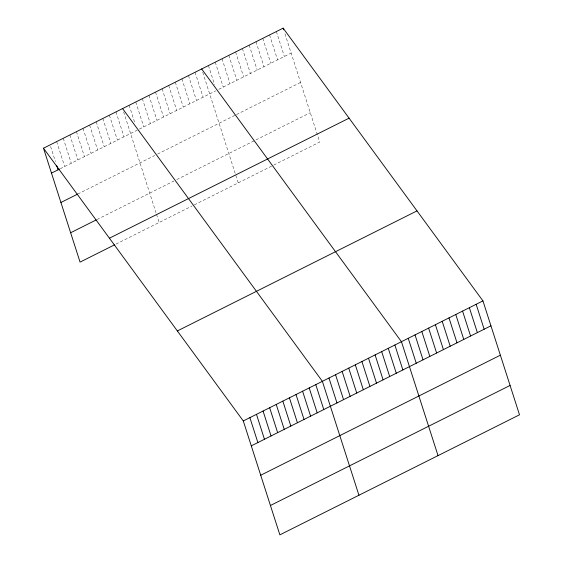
<?xml version="1.0" encoding="UTF-8"?>
<svg xmlns="http://www.w3.org/2000/svg" width="563" height="563" viewBox="0 0 563 563"><rect width="100%" height="100%" fill="white"/><g stroke="black" fill="none" stroke-linecap="round" stroke-linejoin="round"><path stroke-width="0.42" stroke-dasharray="2.81 2.11" d="M60.276 168.724L137.168 130.208M139.364 129.11L215.699 90.868M218.718 89.355L291.148 53.077M77.764 194.052L154.649 155.536M157.577 154.072L235.686 114.943M236.446 114.563L300.572 82.437M96.998 219.535L173.883 181.019M176.81 179.555L254.455 140.659M255.968 139.906L310.283 112.691M115.943 244.131L192.096 205.981M194.298 204.883L272.182 165.867M273.695 165.114L319.714 142.059L284.477 32.302M276.356 31.549L284.357 56.476M269.564 34.955L277.566 59.875M262.773 38.354L270.775 63.281M255.982 41.753L263.984 66.68M249.191 45.16L257.192 70.079M242.4 48.559L250.401 73.486M235.608 51.958L243.617 76.885M228.824 55.364L236.826 80.284M222.033 58.763L230.035 83.69M215.242 62.162L223.244 87.089M208.451 65.568L214.587 84.675M202.729 72.289L238.233 182.876M195.072 72.268L203.074 97.195M188.478 75.569L196.48 100.496M181.891 78.869L189.893 103.796M175.297 82.17L183.299 107.097M168.71 85.477L176.712 110.397M162.116 88.778L170.117 113.698M155.529 92.079L163.53 117.005M148.935 95.379L156.936 120.306M142.348 98.68L150.349 123.607M135.753 101.98L143.755 126.907M129.166 105.281L135.036 123.564M123.642 111.91L156 212.701M156.528 214.334L159.146 222.491M115.985 111.882L123.987 136.809M109.391 115.19L117.4 140.11M102.804 118.49L110.805 143.41M96.21 121.791L104.218 146.718M89.623 125.092L97.624 150.018M83.028 128.392L91.037 153.319M76.441 131.693L84.443 156.62M69.854 134.993L77.856 159.92M63.26 138.294L71.262 163.221M56.673 141.594L64.675 166.521M50.614 146.563L55.413 161.518"/><path stroke-width="0.84" d="M43.492 148.203L283.14 28.15L482.941 300.895L519.508 414.797L279.86 534.85L243.286 420.941L43.492 148.203L80.059 262.105L114.479 244.87M51.493 173.123L59.544 169.09M60.917 202.49L77.764 194.052M70.635 232.744L96.259 219.908M109.419 238.205L349.074 118.153M177.352 330.938L417.007 210.886M243.286 420.941L482.941 300.895M251.288 445.868L490.943 325.815M260.718 475.235L500.373 355.183M270.43 505.49L510.085 385.437M201.66 68.968L401.454 341.713L438.028 455.615M122.572 108.582L322.374 381.327L358.941 495.236M476.15 304.294L484.152 329.221M469.359 307.694L477.361 332.62M462.568 311.1L470.569 336.02M455.777 314.499L463.778 339.426M448.985 317.898L456.994 342.825M442.201 321.304L450.203 346.224M435.41 324.703L443.412 349.63M428.619 328.102L436.621 353.029M421.828 331.508L429.829 356.428M415.037 334.908L423.038 359.834M408.245 338.307L416.247 363.234M394.867 345.013L402.869 369.94M388.273 348.314L396.282 373.241M283.14 28.15L283.675 29.811M381.686 351.615L389.687 376.541M375.099 354.915L383.1 379.842M368.505 358.216L376.506 383.143M361.918 361.516L369.919 386.443M355.323 364.817L363.325 389.744M348.736 368.118L356.738 393.044M342.142 371.425L350.144 396.345M335.555 374.726L343.557 399.653M328.961 378.026L336.963 402.953M315.78 384.628L323.781 409.554M309.193 387.928L317.194 412.855M302.598 391.229L310.6 416.156M296.011 394.529L304.013 419.456M289.417 397.83L297.419 422.757M282.83 401.137L290.832 426.057M276.236 404.438L284.238 429.365M269.649 407.739L277.65 432.665M263.055 411.039L271.056 435.966M256.468 414.34L264.469 439.267M249.873 417.64L257.882 442.567M56.75 165.67L58.08 169.822"/></g></svg>
